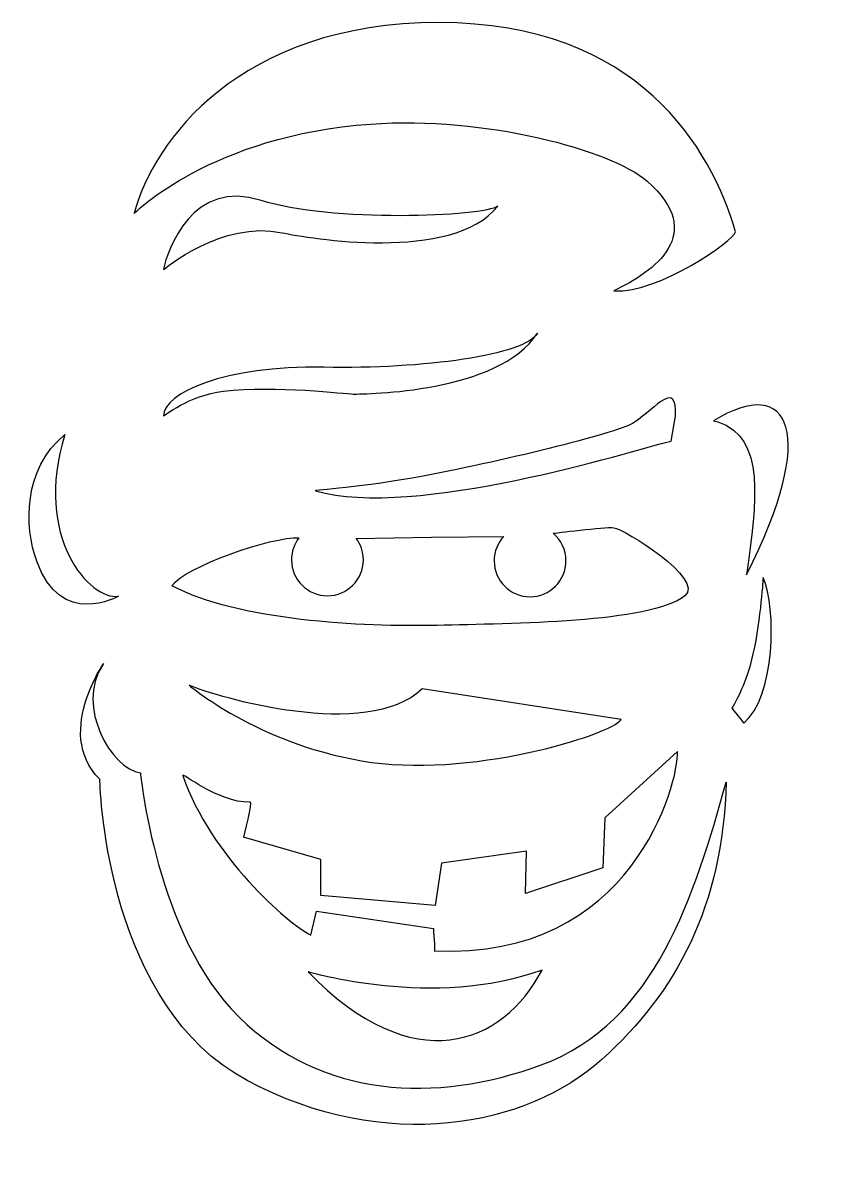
# Model space of a CAD drawing. Header units: centimetres. Extents: x -7.5 to 7.6, y -10.9 to 10.6.
import ezdxf

# ---------------------------------------------------------------- set-up
doc = ezdxf.new("R2010")
doc.units = ezdxf.units.CM
doc.header["$MEASUREMENT"] = 0
doc.layers.add('Camada 1', color=7, linetype='Continuous')

msp = doc.modelspace()

# ---------------------------------------------------------------- linework, layer by layer
at = {"layer": 'Camada 1'}
for points, knots in [([(-0.86978, 8.71257), (-3.88463, 8.50223), (-5.37452, 7.01233), (-5.37452, 7.01233), (-5.37452, 7.01233), (-5.00643, 8.37951), (-3.37631, 10.64064), (0.42732, 10.64064), (0.42732, 10.64064), (4.23095, 10.64064), (5.61561, 8.23928), (6.07133, 6.66176), (6.07133, 6.66176), (6.05381, 6.50402), (4.61654, 5.48741), (3.75765, 5.53998), (3.75765, 5.53998), (4.52886, 5.90807), (5.53594, 6.62567), (4.38868, 7.62582), (4.38868, 7.62582), (3.70505, 8.22177), (1.31735, 8.86516), (-0.86978, 8.71257)], [0, 0, 0, 0, 0.14285714, 0.14285714, 0.14285714, 0.14285714, 0.28571429, 0.28571429, 0.28571429, 0.28571429, 0.42857143, 0.42857143, 0.42857143, 0.42857143, 0.57142857, 0.57142857, 0.57142857, 0.57142857, 0.71428571, 0.71428571, 0.71428571, 0.71428571, 1, 1, 1, 1]), ([(-4.81363, 5.94312), (-4.74352, 6.32875), (-4.25271, 7.67839), (-2.95562, 7.25773), (-2.95562, 7.25773), (-1.66392, 6.83879), (1.3037, 6.94221), (1.5491, 7.15256), (1.5491, 7.15256), (0.69018, 6.06578), (-2.08165, 6.54434), (-2.55247, 6.64422), (-2.55247, 6.64422), (-3.70934, 6.88964), (-4.81363, 5.94312), (-4.81363, 5.94312)], [0, 0, 0, 0, 0.2, 0.2, 0.2, 0.2, 0.4, 0.4, 0.4, 0.4, 0.6, 0.6, 0.6, 0.6, 1, 1, 1, 1]), ([(-3.67428, 3.6294), (-4.33068, 3.54955), (-4.81363, 3.15614), (-4.81363, 3.15614), (-4.81363, 3.15614), (-4.81363, 3.59434), (-3.65674, 4.12018), (-1.76372, 4.08512), (-1.76372, 4.08512), (0.12929, 4.05006), (2.07491, 4.31298), (2.30279, 4.73367), (2.30279, 4.73367), (1.56661, 3.59432), (-0.97495, 3.57678), (-1.20283, 3.57678), (-1.20283, 3.57678), (-1.34031, 3.5768), (-2.67566, 3.75089), (-3.67428, 3.6294)], [0, 0, 0, 0, 0.16666667, 0.16666667, 0.16666667, 0.16666667, 0.33333333, 0.33333333, 0.33333333, 0.33333333, 0.5, 0.5, 0.5, 0.5, 0.66666667, 0.66666667, 0.66666667, 0.66666667, 1, 1, 1, 1]), ([(5.65067, 3.06843), (7.12305, 3.96238), (7.64888, 2.82306), (6.2817, 0.14124), (6.2817, 0.14124), (6.4745, 1.54351), (6.64984, 2.73543), (5.73835, 3.05092), (5.73835, 3.05092), (5.73835, 3.05092), (5.65067, 3.06843), (5.65067, 3.06843)], [0, 0, 0, 0, 0.25, 0.25, 0.25, 0.25, 0.5, 0.5, 0.5, 0.5, 1, 1, 1, 1]), ([(-1.92147, 1.73628), (-1.9674, 1.74946), (-1.00956, 1.80251), (0.12932, 2.01674), (0.12932, 2.01674), (1.79238, 2.32958), (3.88314, 2.85649), (4.14326, 3.03337), (4.14326, 3.03337), (4.58149, 3.33134), (4.94958, 3.8572), (4.93204, 3.15608), (4.93204, 3.15608), (4.93204, 3.15608), (4.84441, 2.68282), (4.84441, 2.68282), (4.84441, 2.68282), (4.07314, 2.48999), (-0.02843, 1.1929), (-1.92147, 1.73628)], [0, 0, 0, 0, 0.16666667, 0.16666667, 0.16666667, 0.16666667, 0.33333333, 0.33333333, 0.33333333, 0.33333333, 0.5, 0.5, 0.5, 0.5, 0.66666667, 0.66666667, 0.66666667, 0.66666667, 1, 1, 1, 1]), ([(-7.22674, 0.40111), (-6.77319, -0.89834), (-5.66755, -0.2671), (-5.66755, -0.2671), (-5.66755, -0.2671), (-6.20418, -0.35581), (-7.30249, 0.84838), (-6.69215, 2.8067), (-6.69215, 2.8067), (-7.49402, 2.13847), (-7.45825, 1.06445), (-7.22674, 0.40111)], [0, 0, 0, 0, 0.25, 0.25, 0.25, 0.25, 0.5, 0.5, 0.5, 0.5, 1, 1, 1, 1]), ([(0.28687, 0.85151), (0.28687, 0.85151), (-1.14598, 0.83233), (-1.14598, 0.83233), (-1.14598, 0.83233), (-1.06057, 0.71824), (-1.01001, 0.57658), (-1.01001, 0.42313), (-1.01001, 0.42313), (-1.01001, 0.0456), (-1.31605, -0.26047), (-1.69361, -0.26047), (-1.69361, -0.26047), (-2.07117, -0.26047), (-2.37719, 0.04563), (-2.37719, 0.42313), (-2.37719, 0.42313), (-2.37719, 0.58037), (-2.32409, 0.7252), (-2.23487, 0.84072), (-2.23487, 0.84072), (-2.74528, 0.87742), (-4.41046, 0.28144), (-4.65583, -0.06913), (-4.65583, -0.06913), (-3.41134, -0.73517), (-1.02752, -0.85791), (0.39226, -0.82282), (0.39226, -0.82282), (1.81204, -0.78773), (4.44245, -0.78226), (5.10732, -0.26193), (5.10732, -0.26193), (5.51047, 0.05361), (3.93291, 1.01762), (3.75765, 1.03516), (3.75765, 1.03516), (3.58236, 1.0527), (2.60192, 0.92787), (2.60192, 0.92787), (2.60192, 0.92787), (2.75122, 0.80246), (2.84613, 0.61439), (2.84613, 0.40415), (2.84613, 0.40415), (2.84613, 0.02662), (2.54009, -0.27945), (2.16255, -0.27945), (2.16255, -0.27945), (1.78496, -0.27945), (1.47895, 0.02662), (1.47895, 0.40415), (1.47895, 0.40415), (1.47895, 0.58412), (1.54846, 0.74784), (1.66215, 0.86992), (1.66215, 0.86992), (1.66215, 0.86992), (0.28687, 0.85151), (0.28687, 0.85151)], [0, 0, 0, 0, 0.0625, 0.0625, 0.0625, 0.0625, 0.125, 0.125, 0.125, 0.125, 0.1875, 0.1875, 0.1875, 0.1875, 0.25, 0.25, 0.25, 0.25, 0.3125, 0.3125, 0.3125, 0.3125, 0.375, 0.375, 0.375, 0.375, 0.4375, 0.4375, 0.4375, 0.4375, 0.5, 0.5, 0.5, 0.5, 0.5625, 0.5625, 0.5625, 0.5625, 0.625, 0.625, 0.625, 0.625, 0.6875, 0.6875, 0.6875, 0.6875, 0.75, 0.75, 0.75, 0.75, 0.8125, 0.8125, 0.8125, 0.8125, 0.875, 0.875, 0.875, 0.875, 1, 1, 1, 1]), ([(6.40441, -1.3662), (6.55371, -0.6832), (6.59721, 0.08864), (6.59721, 0.08864), (6.59721, 0.08864), (6.8601, -0.48977), (6.82507, -2.20752), (6.22912, -2.68081), (6.22912, -2.68081), (6.24661, -2.69833), (6.00126, -2.40038), (6.00126, -2.40038), (6.00126, -2.40038), (6.13316, -2.19207), (6.30649, -1.81419), (6.40441, -1.3662)], [0, 0, 0, 0, 0.2, 0.2, 0.2, 0.2, 0.4, 0.4, 0.4, 0.4, 0.6, 0.6, 0.6, 0.6, 1, 1, 1, 1]), ([(-5.97047, -1.57657), (-5.80431, -1.32733), (-6.95202, -2.8561), (-6.02304, -3.75004), (-6.02304, -3.75004), (-6.02304, -4.04807), (-5.85643, -8.07492), (-3.21856, -9.48179), (-3.21856, -9.48179), (-0.58932, -10.88406), (2.11002, -10.35817), (3.5298, -9.07864), (3.5298, -9.07864), (4.94958, -7.79914), (5.82596, -6.16894), (5.8961, -3.80266), (5.8961, -3.80266), (5.30015, -5.92359), (4.56527, -8.38315), (2.37296, -9.18381), (2.37296, -9.18381), (0.35721, -9.91996), (-1.79875, -9.81489), (-3.37628, -8.27237), (-3.37628, -8.27237), (-4.95381, -6.72985), (-5.25181, -3.62738), (-5.25181, -3.62738), (-5.25181, -3.62738), (-5.79518, -3.55724), (-6.49633, -2.36532), (-5.97047, -1.57657)], [0, 0, 0, 0, 0.11111111, 0.11111111, 0.11111111, 0.11111111, 0.22222222, 0.22222222, 0.22222222, 0.22222222, 0.33333333, 0.33333333, 0.33333333, 0.33333333, 0.44444444, 0.44444444, 0.44444444, 0.44444444, 0.55555556, 0.55555556, 0.55555556, 0.55555556, 0.66666667, 0.66666667, 0.66666667, 0.66666667, 0.77777778, 0.77777778, 0.77777778, 0.77777778, 1, 1, 1, 1]), ([(-4.32283, -1.96215), (-3.77943, -2.19001), (-0.95746, -3.03138), (0.11177, -2.03226), (0.11177, -2.03226), (0.11177, -2.03226), (3.89785, -2.61067), (3.89785, -2.61067), (3.89785, -2.61067), (3.70505, -2.90864), (0.97066, -3.75002), (-1.04507, -3.39945), (-1.04507, -3.39945), (-3.06079, -3.0489), (-4.32283, -1.96215), (-4.32283, -1.96215)], [0, 0, 0, 0, 0.2, 0.2, 0.2, 0.2, 0.4, 0.4, 0.4, 0.4, 0.6, 0.6, 0.6, 0.6, 1, 1, 1, 1]), ([(-4.44552, -3.67993), (-4.47108, -3.60585), (-3.79697, -4.18827), (-3.16597, -4.18827), (-3.16597, -4.18827), (-3.09588, -4.15321), (-3.28868, -4.85433), (-3.28868, -4.85433), (-3.28868, -4.85433), (-3.28868, -4.85433), (-1.81633, -5.27499), (-1.81633, -5.27499), (-1.81633, -5.27499), (-1.81633, -5.27499), (-1.81633, -5.95859), (-1.81633, -5.95859), (-1.81633, -5.95859), (-1.81633, -5.95859), (0.35717, -6.15142), (0.35717, -6.15142), (0.35717, -6.15142), (0.35717, -6.15142), (0.47991, -5.3451), (0.47991, -5.3451), (0.47991, -5.3451), (0.47991, -5.3451), (2.09244, -5.11724), (2.09244, -5.11724), (2.09244, -5.11724), (2.09244, -5.11724), (2.0749, -5.92353), (2.0749, -5.92353), (2.0749, -5.92353), (2.0749, -5.92353), (3.54728, -5.43278), (3.54728, -5.43278), (3.54728, -5.43278), (3.54728, -5.43278), (3.58234, -4.48623), (3.58234, -4.48623), (3.58234, -4.48623), (3.58234, -4.48623), (4.96706, -3.22425), (4.96706, -3.22425), (4.96706, -3.22425), (5.00212, -3.80266), (4.10817, -7.20313), (0.3396, -7.01033), (0.3396, -7.01033), (0.35714, -7.02782), (0.32208, -6.58964), (0.32208, -6.58964), (0.32208, -6.58964), (0.32208, -6.58964), (-1.90399, -6.25658), (-1.90399, -6.25658), (-1.90399, -6.25658), (-1.90399, -6.25658), (-2.00916, -6.71232), (-2.00916, -6.71232), (-2.00916, -6.71232), (-2.4473, -6.50198), (-3.91966, -5.20488), (-4.44552, -3.67993)], [0, 0, 0, 0, 0.05882353, 0.05882353, 0.05882353, 0.05882353, 0.11764706, 0.11764706, 0.11764706, 0.11764706, 0.17647059, 0.17647059, 0.17647059, 0.17647059, 0.23529412, 0.23529412, 0.23529412, 0.23529412, 0.29411765, 0.29411765, 0.29411765, 0.29411765, 0.35294118, 0.35294118, 0.35294118, 0.35294118, 0.41176471, 0.41176471, 0.41176471, 0.41176471, 0.47058824, 0.47058824, 0.47058824, 0.47058824, 0.52941176, 0.52941176, 0.52941176, 0.52941176, 0.58823529, 0.58823529, 0.58823529, 0.58823529, 0.64705882, 0.64705882, 0.64705882, 0.64705882, 0.70588235, 0.70588235, 0.70588235, 0.70588235, 0.76470588, 0.76470588, 0.76470588, 0.76470588, 0.82352941, 0.82352941, 0.82352941, 0.82352941, 0.88235294, 0.88235294, 0.88235294, 0.88235294, 1, 1, 1, 1]), ([(-2.06167, -7.41347), (-2.06167, -7.41347), (0.33966, -8.1321), (2.39047, -7.37841), (2.39047, -7.37841), (1.65429, -8.79819), (-0.06349, -9.48179), (-2.06167, -7.41347)], [0, 0, 0, 0, 0.33333333, 0.33333333, 0.33333333, 0.33333333, 1, 1, 1, 1])]:
    msp.add_open_spline(points, degree=3, knots=knots, dxfattribs=at)

doc.saveas('drawing.dxf')
